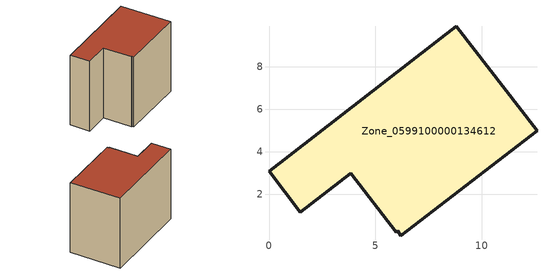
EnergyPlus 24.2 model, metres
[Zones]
Zone_0599100000134612
 floor ground (C_G): 3.84,2.99 1.48,1.16 0,3.08 8.81,9.89 12.6,4.98 6.2,0.05 6.05,0.27 5.98,0.2 z0
 wall outside (C_F): 8.81,9.89 0,3.08 1.48,1.16 3.84,2.99 5.98,0.2 6.05,0.27 6.2,0.05 12.6,4.98 8.81,9.89 z0:8.99
 roof outside (C_R): 5.98,0.2 6.05,0.27 6.2,0.05 12.6,4.98 8.81,9.89 0,3.08 1.48,1.16 3.84,2.99 z8.99
[BUILDING]
Pand.0599100000134612: North Axis=0; Terrain=City; Loads Convergence Tolerance Value=0.04; Temperature Convergence Tolerance Value=0.4; Solar Distribution=FullExterior; Maximum Number of Warmup Days=25; Minimum Number of Warmup Days=1
[Site:Location]
Rotterdam.The.Hague.AP_ZH_NLD Design_Conditions: Latitude=51.96; Longitude=4.45; Time Zone=1; Elevation=-4.5
[SITE:GROUNDTEMPERATURE:BUILDINGSURFACE]
18, 18, 18, 18, 18, 18, 18, 18, 18, 18, 18, 18
[MATERIAL] Thermal Absorptance=0.9; Solar Absorptance=0.7; Visible Absorptance=0.7
Name | Roughness | Thickness | Conductivity | Density | Specific Heat
G.TC.1975-1991 | MediumSmooth | 0.15 | 0.288461 | 540 | 1210
F.TC.1975-1991 | Rough | 0.3 | 0.230769 | 1920 | 840
R.TC.1975-1991 | MediumRough | 0.2 | 0.153846 | 1500 | 1000
[CONSTRUCTION]
C_G: G.TC.1975-1991
C_F: F.TC.1975-1991
C_R: R.TC.1975-1991
[ZONE]
Zone_0599100000134612: Type=1; Multiplier=1; Ceiling Height=Autocalculate; Volume=Autocalculate; Floor Area=autocalculate; Part of Total Floor Area=Yes
[ZONEINFILTRATION:DESIGNFLOWRATE]
Infil_Zone_0599100000134612: Zone or ZoneList or Space or SpaceList=Zone_0599100000134612; Schedule=AlwaysOn; Design Flow Rate Calculation Method=Flow/Area; Flow Rate per Floor Area=0.003; Constant Term Coefficient=1; Temperature Term Coefficient=0; Velocity Term Coefficient=0; Velocity Squared Term Coefficient=0
[HVACTEMPLATE:ZONE:IDEALLOADSAIRSYSTEM]
Zone_0599100000134612: Maximum Heating Supply Air Temperature=50; Minimum Cooling Supply Air Temperature=13; Maximum Heating Supply Air Humidity Ratio=0.0156; Minimum Cooling Supply Air Humidity Ratio=0.0077; Heating Limit=NoLimit; Cooling Limit=NoLimit; Dehumidification Control Type=ConstantSensibleHeatRatio; Cooling Sensible Heat Ratio=0.7; Dehumidification Setpoint=60; Humidification Control Type=None; Humidification Setpoint=30; Outdoor Air Method=None; Outdoor Air Flow Rate per Person=0.00944; Outdoor Air Flow Rate per Zone Floor Area=0; Outdoor Air Flow Rate per Zone=0; Demand Controlled Ventilation Type=None; Outdoor Air Economizer Type=NoEconomizer; Heat Recovery Type=None; Sensible Heat Recovery Effectiveness=0.7; Latent Heat Recovery Effectiveness=0.65
[ZONECONTROL:THERMOSTAT]
ThermostatControl_Zone_0599100000134612: Zone or ZoneList=Zone_0599100000134612; Control Type Schedule=DualSetpointControlType; Control 1=Thermostat_Zone_0599100000134612; Temperature Difference Between Cutout And Setpoint=0
[THERMOSTATSETPOINT:DUALSETPOINT]
Thermostat_Zone_0599100000134612: Heating Setpoint Temperature Schedule=HeatingSetpoint_Zone_0599100000134612; Cooling Setpoint Temperature Schedule=CoolingSetpoint_Zone_0599100000134612
[SCHEDULE:COMPACT]
HeatingSetpoint_Zone_0599100000134612: Through: 12/31, For: AllDays, Until: 24:00, 21
CoolingSetpoint_Zone_0599100000134612: Through: 12/31, For: AllDays, Until: 24:00, 24
DualSetpointControlType: Through: 12/31, For: AllDays, Until: 24:00, 4
AlwaysOn: Through: 12/31, For: AllDays, Until: 24:00, 1
